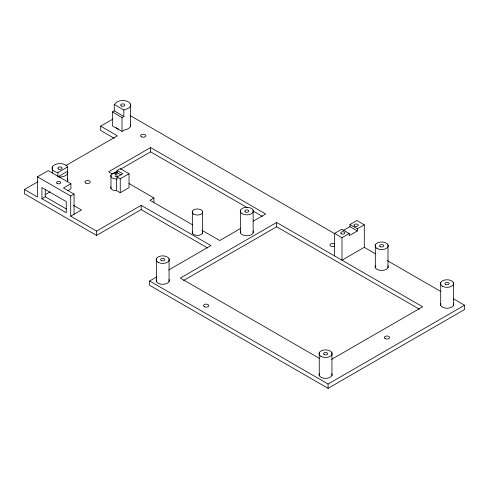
<?xml version="1.0" encoding="UTF-8"?>
<svg xmlns="http://www.w3.org/2000/svg" width="489" height="489" viewBox="0 0 489 489"><rect width="100%" height="100%" fill="white"/><g stroke="black" fill="none" stroke-linecap="round" stroke-linejoin="round"><path stroke-width="0.73" d="M114.212 104.426L115.141 103.894A7.879 4.548 0 0 1 128.326 101.853A7.879 4.548 0 0 1 124.793 109.469L123.864 110.001L114.212 104.426L114.212 110.862L123.864 116.437L123.864 110.001M114.175 138.271L100.673 130.471L100.673 126.168L112.953 119.078M114.212 110.862L112.354 111.932L112.354 125.862L122.005 131.437L122.005 117.513L123.864 116.437M37.457 176.841L70.709 196.04L70.709 216.187L96.535 231.095L141.168 205.325L141.168 209.622L96.535 235.405L24.45 193.785L24.45 189.481L37.457 196.988L37.457 176.841L48.228 170.618L70.917 183.717L70.917 188.864L67.824 190.655M122.005 131.437L124.793 129.829A7.879 4.548 0 0 0 130.367 124.255M24.45 189.481L37.635 181.865M65.978 165.502L117.391 135.82L100.673 126.168M57.891 176.126L57.891 172.55L67.549 166.975L67.549 181.113A7.879 4.548 0 0 0 67.549 178.754M57.891 176.841L67.549 171.266A7.879 4.548 0 0 1 58.546 176.92M45.135 194.701L50.086 191.841M41.913 198.723L66.253 212.77L66.253 201.615L41.913 187.568L41.913 198.723L45.257 196.792L66.308 208.944M70.917 183.717L63.491 188.008L74.053 194.109L74.053 214.255M253.198 221.199L265.674 213.999L150.581 147.55L108.607 171.78L112.549 174.06M70.709 196.04L74.053 194.109M120.899 174.817L117.097 172.623L117.097 170.478L120.251 168.656L129.047 173.729L129.047 187.654L120.251 192.733L116.535 190.588L114.683 190.588A5.257 3.032 0 0 1 110.966 186.871M112.543 173.815L117.134 171.168M120.416 169.273L150.581 151.859L247.153 207.599M117.097 172.623L114.683 172.947A5.257 3.032 0 0 0 110.783 175.875A5.257 3.032 0 0 0 114.683 178.803L117.097 179.127L117.097 176.981L122.727 173.729L117.097 170.478M117.097 176.981L120.251 178.803L129.047 173.729M70.709 216.187L81.486 209.964L73.436 205.319M153.937 202.263L153.937 197.953L149.952 200.258L192.727 224.952M453.334 298.742L464.55 305.222L464.55 309.531L328.07 388.327L149.628 285.307L149.628 280.998L156.877 276.811M168.742 269.959L210.93 245.6L141.168 205.325M240.722 228.4L219.714 240.533L201.945 230.276M331.628 359.348L422.673 306.786L276.646 222.477L180.319 278.088L319.745 358.584M183.619 280.472L276.646 226.768L276.646 222.477M334.562 255.912L334.562 233.406L341.805 229.225L349.238 233.516L349.238 235.655L357.398 230.949L357.398 228.803L349.965 224.512L349.965 226.658L357.398 230.949M349.965 224.512L356.854 220.533L364.287 224.824L364.287 247.33L341.988 260.203L341.988 237.697L334.562 233.406M343.058 230.643L349.965 226.658M341.988 237.697L349.238 233.516M357.398 228.803L364.287 224.824M149.628 280.998L328.07 384.018L464.55 305.222M118.595 129.12L117.183 128.65L116.162 127.629M364.287 247.33L375.497 253.803M387.374 260.661L440.803 291.511M130.526 115.789L334.464 233.534M112.354 111.932L122.005 117.513M253.106 211.034L262.367 216.376M276.646 226.768L419.373 309.189M128.974 183.54L153.937 197.953M141.168 209.622L207.642 248.002M453.407 282.569L453.407 305.429M440.717 282.569L440.717 305.429M388.003 244.806L388.003 267.666M375.314 244.806L375.314 267.666M331.945 352.691L331.945 375.552M328.07 384.018L328.07 388.327M319.256 352.691L319.256 375.552M253.149 210.105L253.149 232.966M240.46 210.105L240.46 232.966M202.507 211.224L202.507 233.155M192.36 211.224L192.36 233.155M169.06 258.657L169.06 281.517M156.37 258.657L156.37 281.517M150.581 147.55L150.581 151.859M130.367 103.894L130.367 126.608M120.251 178.803L120.251 192.733M116.535 178.803L116.535 190.588M110.966 175.093L110.966 188.442M96.535 231.095L96.535 235.405M52.323 166.975L52.323 173.014M45.257 189.353L45.257 196.792M116.73 175.417A1.051 0.605 0 0 1 116.62 176.382L116.376 176.45A1.051 0.605 0 0 1 115.251 176.272A1.051 0.605 0 0 1 115.098 175.606M334.421 246.101A2.628 1.516 0 0 1 330.711 246.101A2.628 1.516 0 0 1 330.711 243.956A2.628 1.516 0 0 1 334.421 243.956M57.891 172.55A7.879 4.548 0 0 1 54.358 164.934A7.879 4.548 0 0 1 67.549 166.975M202.507 231.584A5.257 3.032 0 0 1 197.434 235.405A5.257 3.032 0 0 1 192.36 231.584M253.149 231.004A6.571 3.79 0 0 1 246.804 235.777A6.571 3.79 0 0 1 240.46 231.004M169.06 279.555A6.571 3.79 0 0 1 162.715 284.329A6.571 3.79 0 0 1 156.37 279.555M331.945 373.59A6.571 3.79 0 0 1 325.601 378.364A6.571 3.79 0 0 1 319.256 373.59M453.407 303.467A6.571 3.79 0 0 1 447.062 308.241A6.571 3.79 0 0 1 440.717 303.467M388.003 265.704A6.571 3.79 0 0 1 381.658 270.478A6.571 3.79 0 0 1 375.314 265.704M115.349 174.188A1.051 0.605 0 0 0 117.073 173.846A1.051 0.605 0 0 0 115.704 173.155A1.051 0.605 0 0 0 115.349 174.188M85.722 183.051A2.628 1.516 0 0 0 90.117 182.373A2.628 1.516 0 0 0 86.901 180.514A2.628 1.516 0 0 0 85.722 183.051M141.394 136.804A2.628 1.516 0 0 0 145.789 136.125A2.628 1.516 0 0 0 142.574 134.267A2.628 1.516 0 0 0 141.394 136.804M385.118 338.602A2.628 1.516 0 0 0 389.513 337.917A2.628 1.516 0 0 0 386.298 336.059A2.628 1.516 0 0 0 385.118 338.602M204.298 306.713A2.628 1.516 0 0 0 208.693 306.035A2.628 1.516 0 0 0 205.478 304.176A2.628 1.516 0 0 0 204.298 306.713M193.717 214.158A5.257 3.032 0 0 0 202.507 212.794A5.257 3.032 0 0 0 196.071 209.078A5.257 3.032 0 0 0 193.717 214.158M242.159 213.772A6.571 3.79 0 0 0 253.149 212.067A6.571 3.79 0 0 0 245.105 207.428A6.571 3.79 0 0 0 242.159 213.772M158.075 262.318A6.571 3.79 0 0 0 169.06 260.619A6.571 3.79 0 0 0 161.015 255.973A6.571 3.79 0 0 0 158.075 262.318M320.955 356.359A6.571 3.79 0 0 0 331.945 354.659A6.571 3.79 0 0 0 323.901 350.014A6.571 3.79 0 0 0 320.955 356.359M442.417 286.23A6.571 3.79 0 0 0 453.407 284.531A6.571 3.79 0 0 0 445.363 279.885A6.571 3.79 0 0 0 442.417 286.23M377.013 248.473A6.571 3.79 0 0 0 388.003 246.774A6.571 3.79 0 0 0 379.959 242.128A6.571 3.79 0 0 0 377.013 248.473M58.448 169.011A2.103 1.216 0 0 0 61.962 168.467A2.103 1.216 0 0 0 59.389 166.981A2.103 1.216 0 0 0 58.448 169.011M57.152 183.491A2.103 1.216 0 0 0 60.667 182.947A2.103 1.216 0 0 0 58.093 181.456A2.103 1.216 0 0 0 57.152 183.491M121.266 105.93A2.103 1.216 0 0 0 124.787 105.386A2.103 1.216 0 0 0 122.213 103.9A2.103 1.216 0 0 0 121.266 105.93M245.319 211.945A2.103 1.216 0 0 0 248.834 211.401A2.103 1.216 0 0 0 246.26 209.915A2.103 1.216 0 0 0 245.319 211.945M161.229 260.496A2.103 1.216 0 0 0 164.75 259.952A2.103 1.216 0 0 0 162.171 258.467A2.103 1.216 0 0 0 161.229 260.496M324.115 354.531A2.103 1.216 0 0 0 327.63 353.987A2.103 1.216 0 0 0 325.057 352.502A2.103 1.216 0 0 0 324.115 354.531M445.577 284.409A2.103 1.216 0 0 0 449.091 283.864A2.103 1.216 0 0 0 446.518 282.379A2.103 1.216 0 0 0 445.577 284.409M380.173 246.645A2.103 1.216 0 0 0 383.688 246.101A2.103 1.216 0 0 0 381.114 244.616A2.103 1.216 0 0 0 380.173 246.645M341.34 233.779A2.103 1.216 0 0 0 344.855 233.235A2.103 1.216 0 0 0 342.282 231.749A2.103 1.216 0 0 0 341.34 233.779M354.708 226.065A2.103 1.216 0 0 0 358.223 225.521A2.103 1.216 0 0 0 355.65 224.029A2.103 1.216 0 0 0 354.708 226.065"/></g></svg>
